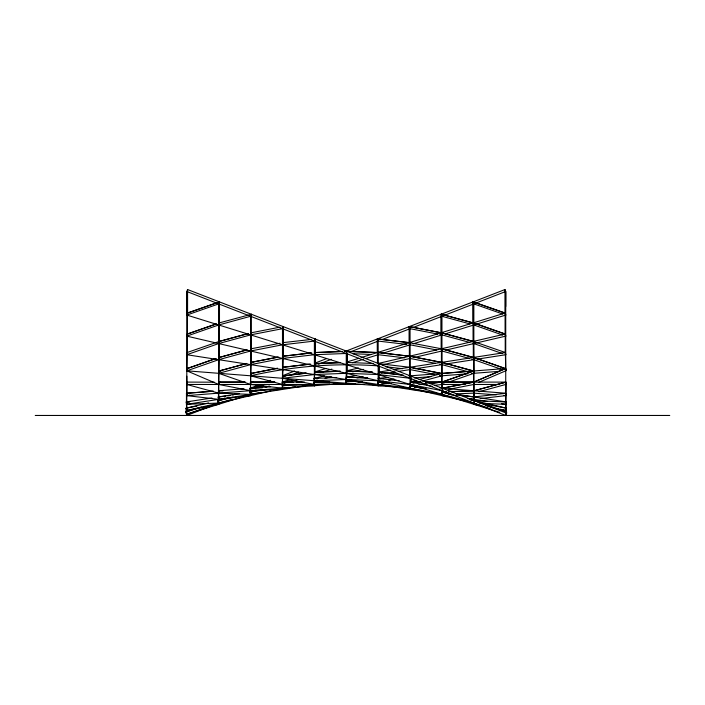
<?xml version="1.0" encoding="UTF-8"?>
<svg xmlns="http://www.w3.org/2000/svg" width="705" height="705" viewBox="0 0 705 705"><rect width="100%" height="100%" fill="white"/><g stroke="black" fill="none" stroke-linecap="round" stroke-linejoin="round"><path stroke-width="1.06" d="M186.807 376.241L186.807 384.472L218.7 393.143L250.592 394.386L261.22 392.315M499.748 412.355L186.807 315.056L186.807 291.5L187.574 289.543L506.604 413.192L505.732 415.457L186.807 291.5L186.807 415.457L211.729 405.772M216.118 323.921L187.319 333.994L187.319 352.588L186.807 354.721L431.31 392.729M465.335 401.075L186.807 336.126L187.451 334.082L187.451 313.011L216.259 302.93M186.825 368.548L186.807 370.83L218.7 359.682L219.22 357.497L219.22 341.379L248.028 333.544M218.709 370.989L218.7 373.315L250.592 364.635L250.786 362.317L250.592 384.472L282.485 388.191L288.865 387.442M316.501 385.291L314.377 385.705L282.485 384.472L250.592 375.791L250.962 362.335L277.532 357.171M285.675 384.093L282.485 384.472L282.485 382.039L304.481 382.075M314.13 384.11L314.377 385.705L314.377 382.048L329.773 382.048M306.067 373.156L282.679 375.88L282.485 378.268L314.377 374.549L314.571 372.161L314.377 384.472L282.485 378.268L282.493 375.871M377.624 363.604L377.624 352.447L409.517 356.166L410.054 358.44L435.567 363.392M389.169 383.723L378.532 382.066L378.162 385.705L346.27 379.51L314.377 380.753L314.377 378.329L317.752 378.7M382.41 364.882L410.054 358.44L409.526 356.21L409.526 342.577L410.054 344.807L436.633 349.971M505.732 391.733L505.723 382.101L425.441 382.101M505.732 306.516L505.732 291.5L504.965 289.543L473.073 301.934L504.965 313.09L505.732 315.056L445.031 333.923M253.086 362.661L250.962 362.335L250.592 364.635L282.485 358.44L283.172 356.245L283.154 326.547L282.485 328.689L282.485 389.424L250.592 390.667L218.7 384.472L218.709 382.075L245.102 382.075M252.716 390.253L250.592 390.667L250.601 388.27M274.791 382.048L250.592 382.048L250.592 384.472L218.7 373.315L218.885 357.4L218.7 359.682L250.592 351.002L282.485 344.807L314.377 341.088L315.214 338.938M282.485 388.191L282.485 385.767M284.538 383.828L282.485 384.472L282.493 382.075M314.377 384.472L314.386 382.075L314.377 384.472L329.773 383.873M214.311 382.189L186.816 382.101L186.807 384.472L363.868 384.472M222.912 390.905L218.338 390.773L218.7 393.143L218.709 390.781M215.8 358.484L187.001 368.556L186.807 370.83L218.7 384.472L218.709 382.136L245.102 382.136M250.601 373.421L250.592 375.791C292.363 366.283 335.421 362.784 378.162 365.877L379.017 363.665M282.361 382.859L282.485 384.472L282.493 382.101M186.825 382.189L186.807 395.628L218.7 399.347L250.592 395.628L250.592 316.289L251.253 314.192L251.262 348.852L250.592 351.002L250.954 348.746L250.592 364.635L251.121 362.405L251.112 332.707L250.592 334.884L218.7 343.564L186.807 354.721L187.16 352.509L219.211 341.431L219.211 322.837L218.7 324.97L186.807 336.126L187.319 333.994M220.832 382.48L218.524 382.11L218.7 384.472L218.709 382.189M429.371 383.564L442.123 382.075L442.123 388.279L474.016 382.11L473.839 384.472L448.318 389.424M456.241 393.831L473.839 393.143L474.007 390.826L505.899 382.145L505.732 395.628L480.211 398.598M496.161 394.879L473.839 393.143L474.016 390.781M478.977 391.742L505.732 384.472L505.899 382.145M442.123 382.075L441.947 384.472L434.5 385.335M505.732 384.472L505.714 382.189L473.83 390.781L473.839 393.143L474.024 390.737L450.927 391.627M467.459 398.598L473.839 399.347L474.016 382.11M503.599 395.461L505.732 395.628L505.908 393.231L442.123 388.305M355.064 383.573L346.27 383.229L346.463 377.096L348.772 377.519M346.393 382.85L346.27 384.472L314.377 380.753L314.562 378.329L317.752 378.576L314.571 378.338L314.377 380.753L316.501 380.251M490.292 408.821C454.249 395.62 416.347 387.926 378.162 384.472L378.347 382.048L391.469 383.599M410.178 387.812L410.054 389.424L415.553 389.645M446.195 396.122L441.947 395.628L441.947 390.667L410.054 384.472L378.162 380.753L346.27 379.51L346.463 377.096M346.27 383.229L346.463 380.815L362.405 382.048L346.463 380.815M250.786 373.43L250.592 375.791L250.786 373.474L277.365 368.266M282.679 367.235L282.485 369.596L283.022 367.323L283.013 342.577L282.485 344.807L283.304 342.7L283.304 326.582L282.485 328.689L250.592 334.884L251.253 332.786L279.964 327.164M282.679 369.402L282.485 378.268L282.855 369.42M282.485 384.472L282.679 377.942M314.571 378.356L314.377 380.753L314.747 363.533L340.215 362.582M218.7 384.472L218.894 370.989L246.671 363.436M473.839 393.143L474.201 390.773L451.103 391.672M457.378 395.003L474.386 396.986L473.839 399.347L474.201 396.977M505.732 395.628L506.084 393.284L474.016 396.95M483.736 403.445L505.732 404.3L506.084 393.284M347.116 353.328L347.116 362.458L346.27 364.635L346.807 362.326L346.816 377.175L346.27 379.51L346.64 377.113L349.83 377.607M340.039 371.2L314.747 372.178L314.377 374.549L346.27 373.315L378.162 374.549L378.708 372.214L378.708 382.11L378.162 384.472L378.532 382.066M410.301 387.829L410.054 389.424L410.054 378.268L410.768 375.976L410.768 382.18L410.054 384.472L410.601 382.11M473.839 399.347L474.209 396.941M501.475 403.639L505.732 404.3L506.093 401.912L456.126 394.165M346.966 353.275L346.975 371.05L346.27 373.315L346.64 370.945L346.27 379.51M378.867 365.78L378.876 378.462L378.162 384.472M309.433 364.159L282.855 367.252L282.485 369.596L282.855 356.14L282.485 358.44L314.377 354.721L346.27 353.478L347.116 351.301L344.904 351.425M314.747 363.533L314.377 365.877L315.073 363.648L315.064 338.894L314.377 341.088L314.377 385.705L314.192 382.048L323.172 381.696M187.16 352.509L186.807 370.83L397.294 387.195M218.7 359.682L219.052 357.47L246.838 349.865M196.889 406.062L186.094 408.186L186.807 410.495L218.7 404.3L218.7 303.899L219.343 301.855L218.7 373.315L218.885 371.033L221.018 371.156M505.732 404.3L506.269 401.965L474.201 400.669L474.201 390.773M494.038 408.23L505.732 410.495L506.269 401.965M457.228 396.051L442.493 392.015L441.947 394.386L442.819 390.27M479.153 405.331L473.839 404.3L474.201 402.722M500.409 409.261L505.732 410.495L506.278 408.133L470.129 399.717M315.214 341.035L315.214 352.579L314.377 354.721L314.915 352.447L314.923 372.24L314.377 374.549L314.747 372.214L316.88 372.513M346.27 373.315L346.807 371.006L372.108 371.958M378.162 380.753L378.708 378.418L399.074 380.815M410.601 385.829L410.054 388.191L410.425 385.785L426.551 388.922M219.22 341.379L218.7 343.564L219.211 341.431M250.592 351.002L251.112 348.816M283.013 356.21L282.485 358.44L283.022 356.166L311.725 352.817M314.915 363.604L314.377 365.877L314.923 363.568L317.047 364.062M473.839 404.3L474.562 400.74L506.604 411.949L506.604 413.192M505.732 410.495L506.446 408.186L478.642 402.758M506.604 411.949L505.732 414.214L506.446 408.186M315.073 352.491L314.377 354.721L315.064 352.526L341.467 351.46M346.27 364.635L346.966 362.405M378.867 363.613L378.162 365.877L378.162 385.705L381.458 385.582M408.785 375.809L410.909 376.056L410.054 378.268L378.162 374.549L378.867 372.284L401.18 374.937M442.661 388.358L441.947 390.667L442.819 388.411L439.471 387.732M505.732 414.214L506.446 411.896L485.868 405.507M186.807 315.056L187.574 313.09L219.466 301.934L218.7 303.899L186.807 315.056L187.451 313.011M219.361 322.872L251.377 314.28L250.592 316.289L218.7 324.97L219.343 322.925M282.485 344.807L283.154 342.656M218.7 324.97L219.484 322.961L219.484 301.89M250.592 334.884L251.394 332.83M378.162 374.549L379.017 372.337L379.017 365.833M410.054 384.472L410.918 382.233L410.918 376.029M473.839 403.066L474.721 400.793M499.131 384.472L473.839 384.472L473.645 382.145L505.538 368.512L505.732 370.83L478.818 382.339M224.798 398.096L217.827 400.801L227.407 398.175M232.773 394.994L234.765 394.218M257.695 385.327L249.72 388.429L263.547 385.741M264.675 382.621L270.649 380.295M282.617 375.668L294.584 371.024M314.527 363.304L326.486 358.66M378.162 363.851L378.162 341.088L377.325 338.938L345.432 351.337L377.325 352.579L378.162 354.721L404.74 357.823M473.839 401.207L473.839 303.899L473.055 301.89L377.342 338.982L409.235 342.7L410.054 344.807L382.277 353.443M258.568 387.565L262.551 386.014M271.522 382.533L273.514 381.757M289.464 375.562L298.426 372.073M318.36 364.326L331.324 359.294M350.253 351.927L378.162 341.088L406.864 344.428M382.145 339.537L410.054 328.689L437.69 334.064M413.042 327.525L505.732 291.5L505.732 412.355M187.451 334.082L216.259 324M187.16 368.627L215.968 358.545M186.807 415.457L185.926 411.949L195.347 408.662M205.331 407.737L186.807 414.214L185.926 411.949M465.036 384.472L441.947 384.472L441.753 382.11L473.645 370.953L473.839 373.315L448.116 382.313M444 383.749L441.947 384.472L441.938 382.136L473.822 370.989L473.839 373.315L473.478 341.352L473.839 343.564L502.639 353.637M243.392 396.624L186.807 414.214L186.094 411.905L201.524 407.111M256.047 390.156L249.87 392.077L257.66 390.535M265.309 387.274L269.416 385.996M282.802 381.854L290.002 379.616M314.694 371.967L326.018 368.451M346.604 362.088L358.942 358.246M361.004 357.611L473.178 322.872L473.839 324.97L502.639 335.051M320.546 372.637L331.87 369.112M352.438 362.714L363.754 359.197M365.816 358.554L378.162 354.721L377.624 352.447M413.139 343.846L441.947 334.884L469.724 342.445M219.361 341.467L248.16 333.632M219.22 357.497L246.997 349.936M219.061 371.05L246.838 363.498M189.566 401.832L186.27 401.965L186.807 404.3L218.7 403.066L232.077 399.427M410.892 381.802L416.214 380.418M419.123 379.554L441.938 373.421L441.947 375.791L422.401 381.114M417.254 382.507L419.308 381.951M208.592 402.952L186.261 408.133L186.807 410.495L270.79 390.914M233.038 397.232L218.145 400.696L218.7 403.066L218.33 398.81M286.186 384.842L281.93 385.829L289.737 384.895M296.814 382.357L301.07 381.37M324.459 375.932L313.831 378.418L336.743 377.527M346.789 370.76L358.484 368.028M378.691 363.357L473.319 341.379L473.839 343.564L473.178 341.467L441.286 332.786L409.385 326.547L409.367 356.245L410.054 358.44L409.684 356.14L441.577 362.335L441.947 364.635L468.693 371.914M477.029 359.18L505.732 354.721L505.221 352.588L505.221 333.994L473.328 322.837L473.328 341.431L505.221 333.994L505.732 336.126L446.195 350.006M325.005 378.268L331.385 376.787M352.65 371.826L363.278 369.349M414.302 357.444L441.947 351.002L469.724 358.554M251.121 348.772L279.964 343.273M251.121 362.405L278.757 357.038M250.962 373.491L277.532 368.327M263.696 385.67L249.87 388.358L250.592 390.667L250.222 388.279L262.322 387.803M318.255 382.48L321.63 381.854M377.968 382.057L383.467 381.035M388.596 379.995L394.104 378.973M441.938 388.27L473.83 382.075L473.839 384.472L473.822 382.136L505.714 368.548L505.732 370.83L505.37 352.509L473.328 341.431M304.807 385.952L186.807 404.3L186.437 401.912L211.967 397.99M239.594 393.663L218.33 396.941L218.7 399.347L218.524 392.817M266.173 389.512L250.222 391.98L250.592 394.386L250.416 382.075L253.597 382.445M313.998 382.075L320.378 381.079M346.957 376.972L356.527 375.492M378.849 372.046L390.544 370.231M393.734 369.737L441.577 362.335M356.897 377.854L363.278 376.867M386.666 373.227L395.17 371.905M398.36 371.412L410.054 369.596L434.5 374.346M415.368 368.768L441.947 364.635L441.753 362.317L473.645 370.989L473.839 373.315M445.137 364.141L473.839 359.682L500.744 369.094M283.172 342.612L310.94 339.475M283.172 356.245L310.808 353.029M283.022 367.323L310.658 364.097M282.687 375.932L306.243 373.201M281.93 382.11L296.814 380.374M292.055 387.071L295.245 386.701M302.683 385.829L304.807 385.582M225.767 396.078L218.153 396.986L218.7 399.347L218.338 392.844M227.724 395.866L230.024 395.575M352.456 381.299L354.774 381.061M351.583 383.846L346.27 384.472L346.146 382.85M411.112 385.644L414.302 385.274M420.682 384.525L425.996 383.908M429.186 383.538L441.938 382.048L441.947 384.472L441.938 382.048M417.677 386.375L410.231 385.794L414.487 385.3M420.867 384.56L427.239 383.811M213.21 391.169L186.631 393.231L186.807 395.628L337.765 383.89M218.524 384.278L218.7 393.143L218.524 390.755L244.036 388.799M270.614 386.701L250.407 388.243L250.592 390.667M282.3 385.767L297.184 384.622M350.332 380.48L346.076 380.815L346.076 378.955M377.968 378.356L388.596 377.51M409.861 375.88L473.645 370.953M213.218 391.24L186.64 393.302L189.821 393.601M505.538 368.512L441.753 373.474L409.861 367.235L409.861 375.915M388.79 379.924L390.914 379.757M414.302 377.942L431.31 376.62M439.814 375.959L467.459 373.809M471.707 373.474L499.351 371.332M344.763 351.337L346.966 351.249L346.27 353.478L346.27 384.472L346.27 380.797L354.157 381.105M315.214 352.579L342.7 351.504M314.624 363.648L340.365 362.661M314.923 372.24L340.215 371.262M334.17 383.696L337.475 383.573M381.458 383.15L389.345 382.868M189.645 393.654L186.455 393.284L186.455 401.965L189.742 401.779M442.132 391.971L446.529 391.804M446.706 391.839L442.308 392.015L449.755 393.143M378.153 382.075L385.855 382.039M411.147 382.048L421.044 382.048M425.441 382.048L473.83 382.075M274.791 382.101L250.601 382.101L250.592 384.472L250.416 382.075M411.147 382.101L421.044 382.101M418.849 384.472L424.348 384.472M35.25 415.457L669.75 415.457M345.573 351.249L377.466 352.491L409.367 356.245M352.87 353.734L371.561 354.465M346.675 362.449L373.509 363.48M346.825 371.05L372.266 372.029M346.076 377.096L367.534 377.933M346.816 377.175L367.71 377.986M282.3 382.057L293.483 382.462M414.637 387.177L420.321 387.424M410.239 385.767L417.677 386.34M282.679 375.862L285.869 376.126M399.418 387.362L402.608 387.609M448.318 391.16L454.699 391.654M377.466 363.648L377.475 338.894L409.367 342.612L410.054 344.807M377.792 363.533L409.684 367.252L441.577 373.491L441.947 375.791L439.814 375.377M385.6 366.741L402.608 368.724M403.322 375.113L378.876 372.258L381.96 373.218M448.697 393.963L452.055 394.386M250.592 382.048L253.782 382.418M282.855 367.252L284.979 367.587M470.649 398.845L487.657 401.489M409.235 342.7L409.235 326.582L441.145 332.83L441.947 334.884L439.814 334.47M409.376 342.656L441.418 348.772L441.947 351.002L441.586 348.746L473.478 357.417L505.37 368.627M409.526 356.21L441.418 362.405L441.947 364.635L439.814 364.221M432.183 386.358L410.768 382.154L413.861 383.115M423.529 388.358L410.768 385.873L410.054 388.191L410.601 385.82L420.171 388.05M378.708 378.391L380.841 378.893M441.947 351.002L441.268 348.852L441.286 314.192L473.178 322.872M441.145 332.83L441.145 314.236L473.055 322.961L473.839 324.97L473.328 322.837M469.847 323.886L441.947 316.289L441.145 314.236M441.418 362.405L441.427 332.707L473.319 341.379M441.427 348.816L473.319 357.497L473.839 359.682L471.777 359.118M473.478 371.05L441.586 362.379L505.37 352.509L505.732 354.721M470.27 399.576L474.712 400.801M451.923 394.941L442.669 392.068L442.661 390.217M473.319 357.497L473.196 301.855L505.088 313.011L505.732 315.056M502.639 313.972L473.839 303.899L473.196 301.855M505.088 334.082L473.196 322.925L505.088 313.011L505.088 334.082L505.732 336.126M473.645 382.145L473.645 357.4L505.538 368.556L505.732 370.83M409.235 326.582L410.054 328.689L410.054 376.1M441.286 314.192L441.947 316.289L441.947 388.605M441.947 334.884L441.427 332.707M409.385 326.547L410.054 328.689M377.475 338.894L378.162 341.088M377.466 352.491L378.162 354.721M218.224 401.515L218.7 403.066L218.162 400.722L218.7 403.066M218.224 402.758L218.7 404.3L218.33 402.722M409.861 367.235L410.054 369.596L409.517 367.323L409.517 356.166M250.046 392.015L250.592 394.386L250.222 388.279M250.231 394.051L250.592 395.628L250.345 394.024M186.807 410.495L186.27 401.965M473.839 359.682L473.645 357.4M409.684 367.252L410.054 369.596M250.222 391.98L250.592 394.386M218.338 396.977L218.7 399.347M186.455 393.284L186.807 395.628M186.455 401.965L186.807 404.3M282.361 387.812L282.485 389.424M314.254 384.102L314.377 385.705M218.515 390.737L218.7 393.143M378.162 383.282L378.162 385.705L378.347 382.048M505.732 414.972L505.732 415.457M504.965 289.543L504.965 313.09M474.386 396.986L474.386 400.704M473.055 301.89L473.055 322.961M442.493 392.015L442.493 393.258M441.753 362.317L441.753 382.11M441.586 348.746L441.577 373.491M409.684 356.14L409.684 375.932M377.325 338.938L377.325 352.579M187.574 289.543L187.574 313.09M186.094 408.186L186.094 411.905M442.669 392.068L441.947 394.386L442.661 392.077M441.947 375.791L441.753 373.43L441.947 375.791"/></g></svg>
